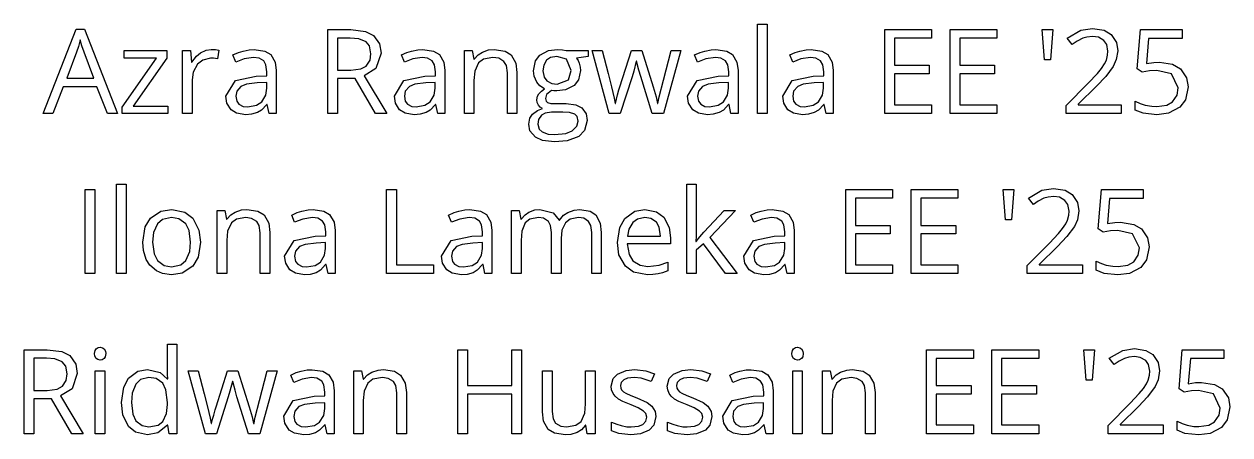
# Model space of a CAD drawing. Extents: x -140 to 140, y -76 to 76.
# Drawn here: x -28.3 to 28, y -22.7 to -3.5 of the extents above; entities that cross this region are included whole.
import ezdxf

# ---------------------------------------------------------------- set-up
doc = ezdxf.new("R2010")
doc.units = 0
doc.layers.add('MODELSKETCH_VISIBLE', color=7, linetype='CONTINUOUS')

msp = doc.modelspace()

# ---------------------------------------------------------------- linework, layer by layer
at = {"layer": 'MODELSKETCH_VISIBLE'}
for p, q in [((-27.437, -7.697), (-25.887, -3.759)), ((-25.887, -3.759), (-25.503, -3.759)), ((-25.503, -3.759), (-23.96, -7.697)), ((-14.125, -3.775), (-13.049, -3.775)), ((-14.125, -7.697), (-14.125, -3.775)), ((5.97, -3.522), (6.415, -3.522)), ((5.97, -7.697), (5.97, -3.522)), ((6.415, -3.522), (6.415, -7.697)), ((11.909, -3.775), (14.096, -3.775)), ((11.909, -7.697), (11.909, -3.775)), ((14.096, -3.775), (14.096, -4.18)), ((14.964, -3.775), (17.151, -3.775)), ((14.964, -7.697), (14.964, -3.775)), ((17.151, -3.775), (17.151, -4.18)), ((19.375, -5.191), (19.265, -3.775)), ((19.265, -3.775), (19.764, -3.775)), ((19.764, -3.775), (19.657, -5.191)), ((23.715, -5.61), (23.863, -3.775)), ((23.863, -3.775), (25.814, -3.775)), ((25.814, -3.775), (25.814, -4.185)), ((-13.669, -4.175), (-13.669, -5.675)), ((-13.076, -4.175), (-13.669, -4.175)), ((12.365, -4.18), (12.365, -5.444)), ((14.096, -4.18), (12.365, -4.18)), ((15.42, -4.18), (15.42, -5.444)), ((17.151, -4.18), (15.42, -4.18)), ((20.679, -4.473), (20.443, -4.17)), ((24.244, -4.185), (24.145, -5.363)), ((25.814, -4.185), (24.244, -4.185)), ((-25.87, -4.824), (-26.331, -6.039)), ((-25.062, -6.039), (-25.519, -4.824)), ((-23.641, -4.757), (-21.648, -4.757)), ((-23.641, -5.103), (-23.641, -4.757)), ((-21.648, -4.757), (-21.648, -5.103)), ((-20.918, -4.757), (-20.55, -4.757)), ((-20.918, -7.697), (-20.918, -4.757)), ((-20.55, -4.757), (-20.499, -5.301)), ((-19.225, -4.735), (-19.287, -5.148)), ((-18.427, -5.301), (-18.565, -4.96)), ((-10.549, -5.301), (-10.686, -4.96)), ((-7.741, -7.697), (-7.741, -4.757)), ((-7.741, -4.757), (-7.378, -4.757)), ((-7.378, -4.757), (-7.306, -5.16)), ((-2.979, -4.757), (-1.962, -4.757)), ((-1.962, -5.038), (-2.507, -5.103)), ((-1.962, -4.757), (-1.962, -5.038)), ((-0.967, -7.697), (-1.769, -4.757)), ((-1.769, -4.757), (-1.302, -4.757)), ((-0.468, -6.445), (0.071, -4.757)), ((0.071, -4.757), (0.554, -4.757)), ((0.554, -4.757), (1.08, -6.445)), ((2.383, -4.757), (1.571, -7.697)), ((1.922, -4.757), (2.383, -4.757)), ((3.162, -5.301), (3.024, -4.96)), ((7.607, -5.301), (7.469, -4.96)), ((-23.74, -7.394), (-22.136, -5.103)), ((-22.136, -5.103), (-23.641, -5.103)), ((-21.648, -5.103), (-23.23, -7.351)), ((-20.499, -5.301), (-20.477, -5.301)), ((-7.306, -5.16), (-7.285, -5.16)), ((0.312, -5.253), (0.291, -5.253)), ((12.365, -5.444), (13.991, -5.444)), ((13.991, -5.444), (13.991, -5.846)), ((15.42, -5.444), (17.046, -5.444)), ((17.046, -5.444), (17.046, -5.846)), ((19.657, -5.191), (19.375, -5.191)), ((23.946, -5.758), (23.715, -5.61)), ((-26.331, -6.039), (-25.062, -6.039)), ((-20.472, -6.119), (-20.472, -7.697)), ((-17.47, -5.951), (-16.972, -5.935)), ((-16.972, -5.935), (-16.972, -5.752)), ((-16.536, -5.69), (-16.536, -7.697)), ((-13.669, -5.675), (-13.043, -5.675)), ((-13.669, -6.066), (-13.669, -7.697)), ((-12.85, -6.066), (-13.669, -6.066)), ((-11.901, -7.697), (-12.85, -6.066)), ((-12.427, -5.935), (-11.362, -7.697)), ((-9.591, -5.951), (-9.093, -5.935)), ((-9.093, -5.935), (-9.093, -5.752)), ((-8.657, -5.69), (-8.657, -7.697)), ((-7.295, -6.154), (-7.295, -7.697)), ((-5.728, -7.697), (-5.728, -5.795)), ((-5.283, -5.779), (-5.283, -7.697)), ((0.103, -5.978), (-0.452, -7.697)), ((1.042, -7.697), (0.503, -5.972)), ((4.119, -5.951), (4.618, -5.935)), ((4.618, -5.935), (4.618, -5.752)), ((5.053, -5.69), (5.053, -7.697)), ((8.564, -5.951), (9.063, -5.935)), ((9.063, -5.935), (9.063, -5.752)), ((9.498, -5.69), (9.498, -7.697)), ((12.365, -5.846), (12.365, -7.289)), ((13.991, -5.846), (12.365, -5.846)), ((17.046, -5.846), (15.42, -5.846)), ((15.42, -5.846), (15.42, -7.289)), ((-26.493, -6.45), (-26.975, -7.697)), ((-24.921, -6.45), (-26.493, -6.45)), ((-24.432, -7.697), (-24.921, -6.45)), ((-16.982, -6.251), (-17.427, -6.269)), ((-16.982, -6.517), (-16.982, -6.251)), ((-9.103, -6.251), (-9.549, -6.269)), ((-9.103, -6.517), (-9.103, -6.251)), ((4.607, -6.251), (4.162, -6.269)), ((4.607, -6.517), (4.607, -6.251)), ((9.052, -6.251), (8.607, -6.269)), ((9.052, -6.517), (9.052, -6.251)), ((20.392, -7.313), (21.425, -6.276)), ((21.811, -6.423), (20.953, -7.263)), ((-16.955, -7.278), (-16.977, -7.278)), ((-16.867, -7.697), (-16.955, -7.278)), ((-9.076, -7.278), (-9.098, -7.278)), ((-8.988, -7.697), (-9.076, -7.278)), ((-3.51, -7.23), (-2.99, -7.23)), ((-0.699, -7.225), (-0.677, -7.225)), ((1.283, -7.22), (1.305, -7.22)), ((4.634, -7.278), (4.612, -7.278)), ((4.722, -7.697), (4.634, -7.278)), ((9.079, -7.278), (9.057, -7.278)), ((9.167, -7.697), (9.079, -7.278)), ((12.365, -7.289), (14.096, -7.289)), ((14.096, -7.289), (14.096, -7.697)), ((15.42, -7.289), (17.151, -7.289)), ((17.151, -7.289), (17.151, -7.697)), ((20.392, -7.697), (20.392, -7.313)), ((20.953, -7.263), (20.953, -7.284)), ((20.953, -7.284), (22.97, -7.284)), ((22.97, -7.284), (22.97, -7.697)), ((23.622, -7.539), (23.622, -7.11)), ((-26.975, -7.697), (-27.437, -7.697)), ((-23.96, -7.697), (-24.432, -7.697)), ((-23.74, -7.697), (-23.74, -7.394)), ((-21.607, -7.697), (-23.74, -7.697)), ((-23.23, -7.351), (-21.607, -7.351)), ((-21.607, -7.351), (-21.607, -7.697)), ((-20.472, -7.697), (-20.918, -7.697)), ((-16.536, -7.697), (-16.867, -7.697)), ((-13.669, -7.697), (-14.125, -7.697)), ((-11.362, -7.697), (-11.901, -7.697)), ((-8.657, -7.697), (-8.988, -7.697)), ((-7.295, -7.697), (-7.741, -7.697)), ((-5.283, -7.697), (-5.728, -7.697)), ((-3.132, -7.63), (-3.666, -7.63)), ((-0.452, -7.697), (-0.967, -7.697)), ((1.571, -7.697), (1.042, -7.697)), ((5.053, -7.697), (4.722, -7.697)), ((6.415, -7.697), (5.97, -7.697)), ((9.498, -7.697), (9.167, -7.697)), ((14.096, -7.697), (11.909, -7.697)), ((17.151, -7.697), (14.964, -7.697)), ((22.97, -7.697), (20.392, -7.697)), ((-25.47, -11.247), (-25.014, -11.247)), ((-25.47, -15.169), (-25.47, -11.247)), ((-25.014, -11.247), (-25.014, -15.169)), ((-24.006, -10.994), (-23.56, -10.994)), ((-24.006, -15.169), (-24.006, -10.994)), ((-23.56, -10.994), (-23.56, -15.169)), ((-11.375, -15.169), (-11.375, -11.247)), ((-11.375, -11.247), (-10.919, -11.247)), ((-10.919, -11.247), (-10.919, -14.756)), ((2.658, -15.169), (2.658, -10.994)), ((2.658, -10.994), (3.098, -10.994)), ((3.098, -10.994), (3.098, -13.208)), ((10.091, -11.247), (12.278, -11.247)), ((10.091, -15.169), (10.091, -11.247)), ((12.278, -11.247), (12.278, -11.652)), ((13.146, -11.247), (15.333, -11.247)), ((13.146, -15.169), (13.146, -11.247)), ((15.333, -11.247), (15.333, -11.652)), ((17.447, -11.247), (17.946, -11.247)), ((17.557, -12.663), (17.447, -11.247)), ((17.946, -11.247), (17.839, -12.663)), ((21.897, -13.082), (22.045, -11.247)), ((22.045, -11.247), (23.995, -11.247)), ((23.995, -11.247), (23.995, -11.657)), ((10.547, -11.652), (10.547, -12.916)), ((12.278, -11.652), (10.547, -11.652)), ((13.602, -11.652), (13.602, -12.916)), ((15.333, -11.652), (13.602, -11.652)), ((18.861, -11.945), (18.625, -11.642)), ((22.426, -11.657), (22.327, -12.835)), ((23.995, -11.657), (22.426, -11.657)), ((-19.297, -15.169), (-19.297, -12.229)), ((-19.297, -12.229), (-18.935, -12.229)), ((-18.935, -12.229), (-18.863, -12.631)), ((-5.535, -15.169), (-5.535, -12.229)), ((-5.535, -12.229), (-5.173, -12.229)), ((-5.173, -12.229), (-5.101, -12.631)), ((3.449, -13.235), (4.399, -12.229)), ((4.927, -12.229), (3.736, -13.481)), ((4.399, -12.229), (4.927, -12.229)), ((-18.863, -12.631), (-18.841, -12.631)), ((-15.678, -12.773), (-15.815, -12.432)), ((-8.343, -12.773), (-8.481, -12.432)), ((-5.101, -12.631), (-5.079, -12.631)), ((-3.308, -12.674), (-3.287, -12.674)), ((5.789, -12.773), (5.651, -12.432)), ((10.547, -12.916), (12.173, -12.916)), ((12.173, -12.916), (12.173, -13.318)), ((13.602, -12.916), (15.228, -12.916)), ((15.228, -12.916), (15.228, -13.318)), ((17.839, -12.663), (17.557, -12.663)), ((-17.285, -15.169), (-17.285, -13.267)), ((-16.839, -13.251), (-16.839, -15.169)), ((-14.721, -13.423), (-14.222, -13.407)), ((-14.222, -13.407), (-14.222, -13.224)), ((-13.787, -13.162), (-13.787, -15.169)), ((-7.386, -13.423), (-6.887, -13.407)), ((-6.887, -13.407), (-6.887, -13.224)), ((-6.452, -13.162), (-6.452, -15.169)), ((-3.663, -15.169), (-3.663, -13.256)), ((-3.217, -13.527), (-3.217, -15.169)), ((-1.787, -15.169), (-1.787, -13.256)), ((-1.343, -13.251), (-1.343, -15.169)), ((-0.117, -13.417), (1.421, -13.417)), ((1.898, -13.498), (1.898, -13.779)), ((3.736, -13.481), (5.011, -15.169)), ((6.746, -13.423), (7.244, -13.407)), ((7.244, -13.407), (7.244, -13.224)), ((7.68, -13.162), (7.68, -15.169)), ((10.547, -13.318), (10.547, -14.761)), ((12.173, -13.318), (10.547, -13.318)), ((13.602, -13.318), (13.602, -14.761)), ((15.228, -13.318), (13.602, -13.318)), ((22.128, -13.23), (21.897, -13.082)), ((-18.852, -13.626), (-18.852, -15.169)), ((-14.232, -13.723), (-14.678, -13.741)), ((-14.232, -13.989), (-14.232, -13.723)), ((-6.898, -13.723), (-7.343, -13.741)), ((-6.898, -13.989), (-6.898, -13.723)), ((-5.09, -13.626), (-5.09, -15.169)), ((1.898, -13.779), (-0.127, -13.779)), ((3.077, -13.664), (3.098, -13.664)), ((3.433, -13.779), (3.098, -14.069)), ((3.098, -14.069), (3.098, -15.169)), ((4.472, -15.169), (3.433, -13.779)), ((7.234, -13.723), (6.789, -13.741)), ((7.234, -13.989), (7.234, -13.723)), ((18.574, -14.785), (19.607, -13.747)), ((19.993, -13.895), (19.135, -14.735)), ((1.772, -14.635), (1.772, -15.033)), ((21.804, -15.011), (21.804, -14.582)), ((-25.014, -15.169), (-25.47, -15.169)), ((-23.56, -15.169), (-24.006, -15.169)), ((-18.852, -15.169), (-19.297, -15.169)), ((-16.839, -15.169), (-17.285, -15.169)), ((-14.206, -14.75), (-14.227, -14.75)), ((-14.117, -15.169), (-14.206, -14.75)), ((-13.787, -15.169), (-14.117, -15.169)), ((-9.189, -15.169), (-11.375, -15.169)), ((-10.919, -14.756), (-9.189, -14.756)), ((-9.189, -14.756), (-9.189, -15.169)), ((-6.871, -14.75), (-6.892, -14.75)), ((-6.783, -15.169), (-6.871, -14.75)), ((-6.452, -15.169), (-6.783, -15.169)), ((-5.09, -15.169), (-5.535, -15.169)), ((-3.217, -15.169), (-3.663, -15.169)), ((-1.343, -15.169), (-1.787, -15.169)), ((3.098, -15.169), (2.658, -15.169)), ((5.011, -15.169), (4.472, -15.169)), ((7.261, -14.75), (7.239, -14.75)), ((7.349, -15.169), (7.261, -14.75)), ((7.68, -15.169), (7.349, -15.169)), ((12.278, -15.169), (10.091, -15.169)), ((10.547, -14.761), (12.278, -14.761)), ((12.278, -14.761), (12.278, -15.169)), ((15.333, -15.169), (13.146, -15.169)), ((13.602, -14.761), (15.333, -14.761)), ((15.333, -14.761), (15.333, -15.169)), ((18.574, -15.169), (18.574, -14.785)), ((21.152, -15.169), (18.574, -15.169)), ((19.135, -14.735), (19.135, -14.756)), ((19.135, -14.756), (21.152, -14.756)), ((21.152, -14.756), (21.152, -15.169)), ((-21.629, -18.466), (-21.184, -18.466)), ((-21.629, -19.663), (-21.629, -18.466)), ((-21.184, -18.466), (-21.184, -22.641)), ((-28.325, -22.641), (-28.325, -18.719)), ((-28.325, -18.719), (-27.25, -18.719)), ((-27.276, -19.119), (-27.87, -19.119)), ((-27.87, -19.119), (-27.87, -20.618)), ((-8.045, -18.719), (-7.589, -18.719)), ((-8.045, -22.641), (-8.045, -18.719)), ((-7.589, -18.719), (-7.589, -20.388)), ((-5.522, -18.719), (-5.067, -18.719)), ((-5.522, -20.388), (-5.522, -18.719)), ((-5.067, -18.719), (-5.067, -22.641)), ((13.867, -18.719), (16.054, -18.719)), ((13.867, -22.641), (13.867, -18.719)), ((14.323, -19.124), (14.323, -20.388)), ((16.054, -19.124), (14.323, -19.124)), ((16.054, -18.719), (16.054, -19.124)), ((16.923, -18.719), (19.109, -18.719)), ((16.923, -22.641), (16.923, -18.719)), ((17.378, -19.124), (17.378, -20.388)), ((19.109, -19.124), (17.378, -19.124)), ((19.109, -18.719), (19.109, -19.124)), ((21.333, -20.135), (21.223, -18.719)), ((21.223, -18.719), (21.722, -18.719)), ((21.722, -18.719), (21.615, -20.135)), ((22.637, -19.417), (22.401, -19.114)), ((25.674, -20.554), (25.821, -18.719)), ((25.821, -18.719), (27.772, -18.719)), ((26.202, -19.129), (26.103, -20.307)), ((27.772, -19.129), (26.202, -19.129)), ((27.772, -18.719), (27.772, -19.129)), ((-24.996, -22.641), (-24.996, -19.701)), ((-24.996, -19.701), (-24.551, -19.701)), ((-24.551, -19.701), (-24.551, -22.641)), ((-21.618, -19.87), (-21.629, -19.663)), ((-19.848, -22.641), (-20.65, -19.701)), ((-20.65, -19.701), (-20.183, -19.701)), ((-19.349, -21.388), (-18.809, -19.701)), ((-18.809, -19.701), (-18.327, -19.701)), ((-18.327, -19.701), (-17.801, -21.388)), ((-16.498, -19.701), (-17.31, -22.641)), ((-16.959, -19.701), (-16.498, -19.701)), ((-12.911, -22.641), (-12.911, -19.701)), ((-12.911, -19.701), (-12.549, -19.701)), ((-12.549, -19.701), (-12.477, -20.103)), ((-4.09, -19.701), (-3.639, -19.701)), ((-4.09, -21.625), (-4.09, -19.701)), ((-3.639, -19.701), (-3.639, -21.608)), ((-2.076, -19.701), (-1.63, -19.701)), ((-2.076, -21.246), (-2.076, -19.701)), ((-1.63, -19.701), (-1.63, -22.641)), ((7.611, -22.641), (7.611, -19.701)), ((7.611, -19.701), (8.057, -19.701)), ((8.057, -19.701), (8.057, -22.641)), ((9.001, -22.641), (9.001, -19.701)), ((9.001, -19.701), (9.363, -19.701)), ((9.363, -19.701), (9.435, -20.103)), ((-21.635, -20.082), (-21.599, -20.082)), ((-21.599, -20.082), (-21.618, -19.87)), ((-18.568, -20.197), (-18.59, -20.197)), ((-15.719, -20.245), (-15.856, -19.904)), ((-12.477, -20.103), (-12.455, -20.103)), ((1.149, -19.84), (0.991, -20.202)), ((3.77, -19.84), (3.611, -20.202)), ((4.803, -20.245), (4.666, -19.904)), ((9.435, -20.103), (9.457, -20.103)), ((21.615, -20.135), (21.333, -20.135)), ((-27.87, -20.618), (-27.244, -20.618)), ((-14.263, -20.879), (-14.263, -20.696)), ((-13.828, -20.634), (-13.828, -22.641)), ((-10.899, -22.641), (-10.899, -20.739)), ((-10.453, -20.723), (-10.453, -22.641)), ((-7.589, -20.388), (-5.522, -20.388)), ((-5.522, -20.795), (-7.589, -20.795)), ((-7.589, -20.795), (-7.589, -22.641)), ((-5.522, -22.641), (-5.522, -20.795)), ((6.259, -20.879), (6.259, -20.696)), ((6.694, -20.634), (6.694, -22.641)), ((11.013, -22.641), (11.013, -20.739)), ((11.459, -20.723), (11.459, -22.641)), ((14.323, -20.388), (15.949, -20.388)), ((14.323, -20.79), (14.323, -22.233)), ((15.949, -20.79), (14.323, -20.79)), ((15.949, -20.388), (15.949, -20.79)), ((17.378, -20.388), (19.004, -20.388)), ((19.004, -20.79), (17.378, -20.79)), ((17.378, -20.79), (17.378, -22.233)), ((19.004, -20.388), (19.004, -20.79)), ((25.905, -20.702), (25.674, -20.554)), ((-27.87, -21.01), (-27.87, -22.641)), ((-27.051, -21.01), (-27.87, -21.01)), ((-26.101, -22.641), (-27.051, -21.01)), ((-26.627, -20.879), (-25.562, -22.641)), ((-21.629, -21.273), (-21.629, -21.179)), ((-18.778, -20.921), (-19.333, -22.641)), ((-17.839, -22.641), (-18.378, -20.916)), ((-14.762, -20.895), (-14.263, -20.879)), ((-14.273, -21.195), (-14.719, -21.213)), ((-14.273, -21.461), (-14.273, -21.195)), ((-12.466, -21.098), (-12.466, -22.641)), ((5.76, -20.895), (6.259, -20.879)), ((6.249, -21.195), (5.803, -21.213)), ((6.249, -21.461), (6.249, -21.195)), ((9.446, -21.098), (9.446, -22.641)), ((22.351, -22.257), (23.383, -21.219)), ((23.77, -21.367), (22.911, -22.207)), ((-21.605, -22.247), (-21.629, -22.247)), ((-21.546, -22.641), (-21.605, -22.247)), ((-19.58, -22.169), (-19.558, -22.169)), ((-17.597, -22.164), (-17.576, -22.164)), ((-14.247, -22.222), (-14.268, -22.222)), ((-14.158, -22.641), (-14.247, -22.222)), ((-2.062, -22.247), (-2.086, -22.247)), ((-1.998, -22.641), (-2.062, -22.247)), ((-0.865, -22.51), (-0.865, -22.097)), ((1.756, -22.51), (1.756, -22.097)), ((6.275, -22.222), (6.254, -22.222)), ((6.364, -22.641), (6.275, -22.222)), ((14.323, -22.233), (16.054, -22.233)), ((16.054, -22.233), (16.054, -22.641)), ((17.378, -22.233), (19.109, -22.233)), ((19.109, -22.233), (19.109, -22.641)), ((22.351, -22.641), (22.351, -22.257)), ((22.911, -22.207), (22.911, -22.228)), ((22.911, -22.228), (24.928, -22.228)), ((24.928, -22.228), (24.928, -22.641)), ((25.58, -22.483), (25.58, -22.054)), ((-27.87, -22.641), (-28.325, -22.641)), ((-25.562, -22.641), (-26.101, -22.641)), ((-24.551, -22.641), (-24.996, -22.641)), ((-21.184, -22.641), (-21.546, -22.641)), ((-19.333, -22.641), (-19.848, -22.641)), ((-17.31, -22.641), (-17.839, -22.641)), ((-13.828, -22.641), (-14.158, -22.641)), ((-12.466, -22.641), (-12.911, -22.641)), ((-10.453, -22.641), (-10.899, -22.641)), ((-7.589, -22.641), (-8.045, -22.641)), ((-5.067, -22.641), (-5.522, -22.641)), ((-1.63, -22.641), (-1.998, -22.641)), ((6.694, -22.641), (6.364, -22.641)), ((8.057, -22.641), (7.611, -22.641)), ((9.446, -22.641), (9.001, -22.641)), ((11.459, -22.641), (11.013, -22.641)), ((16.054, -22.641), (13.867, -22.641)), ((19.109, -22.641), (16.923, -22.641)), ((24.928, -22.641), (22.351, -22.641))]:
    msp.add_line(p, q, dxfattribs=at)
at = {"layer": 'MODELSKETCH_VISIBLE', "flags": 128}
for points in [[(-13.049, -3.775), (-12.359, -3.862), (-11.983, -4.051)], [(20.443, -4.17), (21.08, -3.806), (21.623, -3.719)], [(21.623, -3.719), (22.168, -3.808), (22.49, -4.002)], [(-25.701, -4.258), (-25.783, -4.562), (-25.87, -4.824)], [(-25.519, -4.824), (-25.62, -4.533), (-25.701, -4.258)], [(-12.339, -4.347), (-12.683, -4.208), (-13.076, -4.175)], [(-12.11, -4.907), (-12.182, -4.54), (-12.339, -4.347)], [(-11.983, -4.051), (-11.705, -4.448), (-11.638, -4.883)], [(21.166, -4.18), (20.905, -4.312), (20.679, -4.473)], [(21.629, -4.099), (21.363, -4.125), (21.166, -4.18)], [(22.157, -4.283), (21.898, -4.135), (21.629, -4.099)], [(22.348, -4.781), (22.288, -4.47), (22.157, -4.283)], [(22.49, -4.002), (22.743, -4.38), (22.804, -4.762)], [(-20.477, -5.301), (-20.273, -5.021), (-20.083, -4.859)], [(-20.083, -4.859), (-19.811, -4.733), (-19.576, -4.703)], [(-19.576, -4.703), (-19.37, -4.713), (-19.225, -4.735)], [(-18.565, -4.96), (-18.309, -4.845), (-18.089, -4.776)], [(-18.089, -4.776), (-17.798, -4.722), (-17.569, -4.709)], [(-17.569, -4.709), (-17.066, -4.782), (-16.79, -4.942)], [(-16.79, -4.942), (-16.585, -5.291), (-16.536, -5.69)], [(-11.638, -4.883), (-11.885, -5.596), (-12.427, -5.935)], [(-12.335, -5.483), (-12.154, -5.208), (-12.11, -4.907)], [(-10.686, -4.96), (-10.43, -4.845), (-10.21, -4.776)], [(-10.21, -4.776), (-9.919, -4.722), (-9.69, -4.709)], [(-9.69, -4.709), (-9.187, -4.782), (-8.911, -4.942)], [(-8.911, -4.942), (-8.707, -5.291), (-8.657, -5.69)], [(-7.285, -5.16), (-7.097, -4.947), (-6.901, -4.823)], [(-6.901, -4.823), (-6.607, -4.726), (-6.351, -4.703)], [(-6.351, -4.703), (-5.838, -4.783), (-5.551, -4.959)], [(-5.551, -4.959), (-5.335, -5.343), (-5.283, -5.779)], [(-4.505, -5.709), (-4.414, -5.238), (-4.215, -4.965)], [(-4.215, -4.965), (-3.815, -4.754), (-3.395, -4.703)], [(-3.413, -5.028), (-3.72, -5.081), (-3.897, -5.197)], [(-2.754, -5.69), (-2.961, -5.156), (-3.413, -5.028)], [(-3.395, -4.703), (-3.151, -4.72), (-2.979, -4.757)], [(-1.302, -4.757), (-1.026, -5.832), (-0.869, -6.445)], [(1.363, -6.921), (1.561, -6.143), (1.922, -4.757)], [(3.024, -4.96), (3.281, -4.845), (3.5, -4.776)], [(3.5, -4.776), (3.791, -4.722), (4.02, -4.709)], [(4.02, -4.709), (4.523, -4.782), (4.799, -4.942)], [(4.799, -4.942), (5.004, -5.291), (5.053, -5.69)], [(7.469, -4.96), (7.726, -4.845), (7.945, -4.776)], [(7.945, -4.776), (8.236, -4.722), (8.465, -4.709)], [(8.465, -4.709), (8.968, -4.782), (9.244, -4.942)], [(9.244, -4.942), (9.449, -5.291), (9.498, -5.69)], [(22.273, -5.196), (22.333, -4.971), (22.348, -4.781)], [(22.804, -4.762), (22.738, -5.178), (22.594, -5.5)], [(-20.219, -5.398), (-20.423, -5.767), (-20.472, -6.119)], [(-19.609, -5.108), (-19.976, -5.199), (-20.219, -5.398)], [(-19.287, -5.148), (-19.477, -5.116), (-19.609, -5.108)], [(-17.596, -5.076), (-18.038, -5.147), (-18.427, -5.301)], [(-17.12, -5.241), (-17.343, -5.108), (-17.596, -5.076)], [(-16.972, -5.752), (-17.018, -5.421), (-17.12, -5.241)], [(-13.043, -5.675), (-12.584, -5.614), (-12.335, -5.483)], [(-9.718, -5.076), (-10.159, -5.147), (-10.549, -5.301)], [(-9.241, -5.241), (-9.464, -5.108), (-9.718, -5.076)], [(-9.093, -5.752), (-9.139, -5.421), (-9.241, -5.241)], [(-7.08, -5.331), (-7.254, -5.712), (-7.295, -6.154)], [(-6.405, -5.081), (-6.844, -5.16), (-7.08, -5.331)], [(-5.892, -5.259), (-6.133, -5.116), (-6.405, -5.081)], [(-5.728, -5.795), (-5.78, -5.45), (-5.892, -5.259)], [(-3.897, -5.197), (-4.033, -5.437), (-4.066, -5.699)], [(-2.507, -5.103), (-2.428, -5.226), (-2.373, -5.348)], [(-2.373, -5.348), (-2.325, -5.53), (-2.314, -5.69)], [(0.291, -5.253), (0.179, -5.712), (0.103, -5.978)], [(0.503, -5.972), (0.418, -5.669), (0.312, -5.253)], [(3.993, -5.076), (3.551, -5.147), (3.162, -5.301)], [(4.469, -5.241), (4.246, -5.108), (3.993, -5.076)], [(4.618, -5.752), (4.571, -5.421), (4.469, -5.241)], [(8.438, -5.076), (7.996, -5.147), (7.607, -5.301)], [(8.914, -5.241), (8.692, -5.108), (8.438, -5.076)], [(9.063, -5.752), (9.016, -5.421), (8.914, -5.241)], [(21.425, -6.276), (21.853, -5.826), (22.048, -5.593)], [(22.594, -5.5), (22.246, -5.97), (21.811, -6.423)], [(22.048, -5.593), (22.192, -5.368), (22.273, -5.196)], [(24.145, -5.363), (24.489, -5.313), (24.759, -5.301)], [(24.759, -5.301), (25.371, -5.398), (25.735, -5.608)], [(25.735, -5.608), (26.021, -6.024), (26.09, -6.45)], [(-18.894, -6.884), (-18.448, -6.153), (-17.47, -5.951)], [(-11.016, -6.884), (-10.569, -6.153), (-9.591, -5.951)], [(-4.362, -6.224), (-4.477, -5.952), (-4.505, -5.709)], [(-4.066, -5.699), (-4.011, -5.997), (-3.891, -6.165)], [(-3.891, -6.165), (-3.653, -6.293), (-3.405, -6.324)], [(-3.405, -6.324), (-2.88, -6.125), (-2.754, -5.69)], [(-2.314, -5.69), (-2.406, -6.12), (-2.609, -6.38)], [(2.695, -6.884), (3.141, -6.153), (4.119, -5.951)], [(7.14, -6.884), (7.586, -6.153), (8.564, -5.951)], [(24.628, -5.68), (24.289, -5.704), (23.946, -5.758)], [(25.633, -6.5), (25.318, -5.839), (24.628, -5.68)], [(-18.193, -6.435), (-18.382, -6.649), (-18.427, -6.889)], [(-17.427, -6.269), (-17.929, -6.331), (-18.193, -6.435)], [(-17.219, -7.155), (-17.028, -6.843), (-16.982, -6.517)], [(-10.314, -6.435), (-10.503, -6.649), (-10.549, -6.889)], [(-9.549, -6.269), (-10.051, -6.331), (-10.314, -6.435)], [(-9.34, -7.155), (-9.149, -6.843), (-9.103, -6.517)], [(-3.99, -6.543), (-4.219, -6.397), (-4.362, -6.224)], [(-4.261, -6.777), (-4.134, -6.644), (-3.99, -6.543)], [(-3.666, -6.616), (-3.895, -6.809), (-3.95, -6.994)], [(-3.419, -6.638), (-3.561, -6.631), (-3.666, -6.616)], [(-2.609, -6.38), (-3.008, -6.588), (-3.419, -6.638)], [(-0.869, -6.445), (-0.742, -6.975), (-0.699, -7.225)], [(-0.582, -6.829), (-0.514, -6.589), (-0.468, -6.445)], [(1.08, -6.445), (1.218, -6.915), (1.283, -7.22)], [(3.396, -6.435), (3.207, -6.649), (3.162, -6.889)], [(4.162, -6.269), (3.66, -6.331), (3.396, -6.435)], [(4.37, -7.155), (4.561, -6.843), (4.607, -6.517)], [(7.841, -6.435), (7.652, -6.649), (7.607, -6.889)], [(8.607, -6.269), (8.105, -6.331), (7.841, -6.435)], [(8.815, -7.155), (9.006, -6.843), (9.052, -6.517)], [(25.372, -7.145), (25.583, -6.833), (25.633, -6.5)], [(26.09, -6.45), (25.968, -7.049), (25.702, -7.405)], [(-18.646, -7.525), (-18.846, -7.213), (-18.894, -6.884)], [(-18.427, -6.889), (-18.382, -7.124), (-18.282, -7.257)], [(-18.282, -7.257), (-18.081, -7.359), (-17.873, -7.383)], [(-17.873, -7.383), (-17.463, -7.311), (-17.219, -7.155)], [(-16.977, -7.278), (-17.222, -7.532), (-17.415, -7.653)], [(-10.768, -7.525), (-10.968, -7.213), (-11.016, -6.884)], [(-10.549, -6.889), (-10.503, -7.124), (-10.403, -7.257)], [(-10.403, -7.257), (-10.203, -7.359), (-9.994, -7.383)], [(-9.994, -7.383), (-9.584, -7.311), (-9.34, -7.155)], [(-9.098, -7.278), (-9.344, -7.532), (-9.536, -7.653)], [(-4.347, -7.058), (-4.32, -6.891), (-4.261, -6.777)], [(-4.271, -7.308), (-4.332, -7.177), (-4.347, -7.058)], [(-4.082, -7.466), (-4.197, -7.392), (-4.271, -7.308)], [(-3.95, -6.994), (-3.919, -7.11), (-3.851, -7.173)], [(-3.851, -7.173), (-3.695, -7.219), (-3.51, -7.23)], [(-2.99, -7.23), (-2.524, -7.293), (-2.256, -7.431)], [(-0.677, -7.225), (-0.633, -7.026), (-0.582, -6.829)], [(1.305, -7.22), (1.329, -7.078), (1.363, -6.921)], [(2.943, -7.525), (2.743, -7.213), (2.695, -6.884)], [(3.162, -6.889), (3.207, -7.124), (3.308, -7.257)], [(3.308, -7.257), (3.508, -7.359), (3.716, -7.383)], [(3.716, -7.383), (4.126, -7.311), (4.37, -7.155)], [(4.612, -7.278), (4.367, -7.532), (4.174, -7.653)], [(7.388, -7.525), (7.188, -7.213), (7.14, -6.884)], [(7.607, -6.889), (7.652, -7.124), (7.753, -7.257)], [(7.753, -7.257), (7.953, -7.359), (8.161, -7.383)], [(8.161, -7.383), (8.571, -7.311), (8.815, -7.155)], [(9.057, -7.278), (8.812, -7.532), (8.619, -7.653)], [(23.622, -7.11), (23.86, -7.228), (24.088, -7.299)], [(24.088, -7.299), (24.398, -7.354), (24.638, -7.367)], [(24.638, -7.367), (25.101, -7.298), (25.372, -7.145)], [(-17.961, -7.751), (-18.391, -7.68), (-18.646, -7.525)], [(-17.415, -7.653), (-17.694, -7.732), (-17.961, -7.751)], [(-10.082, -7.751), (-10.513, -7.68), (-10.768, -7.525)], [(-9.536, -7.653), (-9.815, -7.732), (-10.082, -7.751)], [(-4.736, -8.196), (-4.682, -7.918), (-4.564, -7.732)], [(-4.564, -7.732), (-4.328, -7.552), (-4.082, -7.466)], [(-4.138, -7.775), (-4.274, -7.976), (-4.307, -8.191)], [(-3.666, -7.63), (-3.963, -7.675), (-4.138, -7.775)], [(-2.577, -7.723), (-2.823, -7.648), (-3.132, -7.63)], [(-2.429, -8.054), (-2.476, -7.833), (-2.577, -7.723)], [(-2.256, -7.431), (-2.05, -7.714), (-2, -8.016)], [(3.628, -7.751), (3.198, -7.68), (2.943, -7.525)], [(4.174, -7.653), (3.895, -7.732), (3.628, -7.751)], [(8.073, -7.751), (7.643, -7.68), (7.388, -7.525)], [(8.619, -7.653), (8.34, -7.732), (8.073, -7.751)], [(24.633, -7.751), (23.989, -7.685), (23.622, -7.539)], [(25.702, -7.405), (25.176, -7.684), (24.633, -7.751)], [(-4.424, -8.803), (-4.676, -8.507), (-4.736, -8.196)], [(-4.307, -8.191), (-4.244, -8.422), (-4.106, -8.553)], [(-2.699, -8.509), (-2.482, -8.284), (-2.429, -8.054)], [(-2, -8.016), (-2.123, -8.491), (-2.392, -8.761)], [(-3.534, -9.017), (-4.097, -8.95), (-4.424, -8.803)], [(-4.106, -8.553), (-3.826, -8.653), (-3.529, -8.677)], [(-2.392, -8.761), (-2.943, -8.968), (-3.534, -9.017)], [(-3.529, -8.677), (-2.993, -8.624), (-2.699, -8.509)], [(18.625, -11.642), (19.262, -11.278), (19.805, -11.191)], [(19.805, -11.191), (20.349, -11.28), (20.672, -11.474)], [(19.348, -11.652), (19.087, -11.784), (18.861, -11.945)], [(19.81, -11.571), (19.545, -11.597), (19.348, -11.652)], [(20.339, -11.755), (20.079, -11.607), (19.81, -11.571)], [(20.53, -12.253), (20.47, -11.942), (20.339, -11.755)], [(20.672, -11.474), (20.925, -11.852), (20.986, -12.234)], [(-22.42, -12.576), (-21.93, -12.252), (-21.422, -12.175)], [(-21.422, -12.175), (-20.811, -12.304), (-20.442, -12.586)], [(-18.841, -12.631), (-18.653, -12.419), (-18.457, -12.295)], [(-18.457, -12.295), (-18.163, -12.198), (-17.907, -12.175)], [(-17.907, -12.175), (-17.395, -12.255), (-17.108, -12.431)], [(-15.815, -12.432), (-15.559, -12.316), (-15.339, -12.248)], [(-15.339, -12.248), (-15.049, -12.194), (-14.819, -12.181)], [(-14.819, -12.181), (-14.316, -12.254), (-14.04, -12.414)], [(-8.481, -12.432), (-8.224, -12.316), (-8.005, -12.248)], [(-8.005, -12.248), (-7.714, -12.194), (-7.485, -12.181)], [(-7.485, -12.181), (-6.982, -12.254), (-6.706, -12.414)], [(-5.079, -12.631), (-4.906, -12.42), (-4.724, -12.296)], [(-4.724, -12.296), (-4.449, -12.198), (-4.21, -12.175)], [(-4.21, -12.175), (-3.587, -12.331), (-3.308, -12.674)], [(-3.287, -12.674), (-3.103, -12.446), (-2.906, -12.309)], [(-2.906, -12.309), (-2.605, -12.201), (-2.338, -12.175)], [(-2.338, -12.175), (-1.858, -12.255), (-1.591, -12.431)], [(-0.239, -12.593), (0.229, -12.256), (0.702, -12.175)], [(0.702, -12.175), (1.248, -12.289), (1.576, -12.538)], [(5.651, -12.432), (5.907, -12.316), (6.127, -12.248)], [(6.127, -12.248), (6.418, -12.194), (6.647, -12.181)], [(6.647, -12.181), (7.15, -12.254), (7.426, -12.414)], [(20.455, -12.668), (20.515, -12.443), (20.53, -12.253)], [(20.986, -12.234), (20.92, -12.65), (20.776, -12.972)], [(-22.78, -13.696), (-22.667, -12.991), (-22.42, -12.576)], [(-22.095, -12.84), (-22.275, -13.25), (-22.318, -13.696)], [(-21.435, -12.553), (-21.858, -12.643), (-22.095, -12.84)], [(-20.766, -12.844), (-21.088, -12.61), (-21.435, -12.553)], [(-20.539, -13.696), (-20.61, -13.153), (-20.766, -12.844)], [(-20.442, -12.586), (-20.149, -13.136), (-20.078, -13.696)], [(-18.637, -12.803), (-18.81, -13.184), (-18.852, -13.626)], [(-17.961, -12.553), (-18.4, -12.632), (-18.637, -12.803)], [(-17.448, -12.731), (-17.69, -12.588), (-17.961, -12.553)], [(-17.285, -13.267), (-17.336, -12.922), (-17.448, -12.731)], [(-17.108, -12.431), (-16.891, -12.815), (-16.839, -13.251)], [(-14.847, -12.548), (-15.289, -12.619), (-15.678, -12.773)], [(-14.37, -12.713), (-14.593, -12.58), (-14.847, -12.548)], [(-14.222, -13.224), (-14.268, -12.893), (-14.37, -12.713)], [(-14.04, -12.414), (-13.836, -12.763), (-13.787, -13.162)], [(-7.512, -12.548), (-7.954, -12.619), (-8.343, -12.773)], [(-7.036, -12.713), (-7.258, -12.58), (-7.512, -12.548)], [(-6.887, -13.224), (-6.934, -12.893), (-7.036, -12.713)], [(-6.706, -12.414), (-6.501, -12.763), (-6.452, -13.162)], [(-4.895, -12.804), (-5.052, -13.185), (-5.09, -13.626)], [(-4.283, -12.553), (-4.681, -12.632), (-4.895, -12.804)], [(-3.813, -12.729), (-4.035, -12.587), (-4.283, -12.553)], [(-3.663, -13.256), (-3.71, -12.918), (-3.813, -12.729)], [(-3.019, -12.792), (-3.179, -13.14), (-3.217, -13.527)], [(-2.405, -12.553), (-2.802, -12.628), (-3.019, -12.792)], [(-1.938, -12.729), (-2.158, -12.587), (-2.405, -12.553)], [(-1.787, -13.256), (-1.834, -12.918), (-1.938, -12.729)], [(-1.591, -12.431), (-1.391, -12.815), (-1.343, -13.251)], [(-0.589, -13.723), (-0.479, -13.018), (-0.239, -12.593)], [(0.132, -12.779), (-0.05, -13.092), (-0.117, -13.417)], [(0.696, -12.548), (0.345, -12.62), (0.132, -12.779)], [(1.233, -12.772), (0.972, -12.592), (0.696, -12.548)], [(1.421, -13.417), (1.362, -13.007), (1.233, -12.772)], [(1.576, -12.538), (1.836, -13.018), (1.898, -13.498)], [(6.619, -12.548), (6.178, -12.619), (5.789, -12.773)], [(7.096, -12.713), (6.873, -12.58), (6.619, -12.548)], [(7.244, -13.224), (7.198, -12.893), (7.096, -12.713)], [(7.426, -12.414), (7.631, -12.763), (7.68, -13.162)], [(20.229, -13.065), (20.374, -12.84), (20.455, -12.668)], [(22.327, -12.835), (22.671, -12.785), (22.941, -12.773)], [(22.941, -12.773), (23.552, -12.869), (23.916, -13.08)], [(-16.145, -14.356), (-15.698, -13.625), (-14.721, -13.423)], [(-8.81, -14.356), (-8.364, -13.625), (-7.386, -13.423)], [(3.098, -13.208), (3.091, -13.424), (3.077, -13.664)], [(3.098, -13.664), (3.265, -13.449), (3.449, -13.235)], [(5.322, -14.356), (5.768, -13.625), (6.746, -13.423)], [(19.607, -13.747), (20.035, -13.298), (20.229, -13.065)], [(20.776, -12.972), (20.427, -13.441), (19.993, -13.895)], [(22.81, -13.152), (22.47, -13.176), (22.128, -13.23)], [(23.815, -13.972), (23.5, -13.311), (22.81, -13.152)], [(23.916, -13.08), (24.203, -13.496), (24.272, -13.922)], [(-22.613, -14.506), (-22.748, -14.082), (-22.78, -13.696)], [(-22.318, -13.696), (-22.247, -14.243), (-22.093, -14.555)], [(-20.766, -14.556), (-20.583, -14.142), (-20.539, -13.696)], [(-20.078, -13.696), (-20.192, -14.403), (-20.44, -14.819)], [(-15.443, -13.907), (-15.632, -14.121), (-15.678, -14.361)], [(-14.678, -13.741), (-15.18, -13.803), (-15.443, -13.907)], [(-14.47, -14.627), (-14.278, -14.314), (-14.232, -13.989)], [(-8.109, -13.907), (-8.298, -14.121), (-8.343, -14.361)], [(-7.343, -13.741), (-7.845, -13.803), (-8.109, -13.907)], [(-7.135, -14.627), (-6.944, -14.314), (-6.898, -13.989)], [(-0.212, -14.826), (-0.516, -14.284), (-0.589, -13.723)], [(-0.127, -13.779), (-0.038, -14.281), (0.135, -14.565)], [(6.023, -13.907), (5.834, -14.121), (5.789, -14.361)], [(6.789, -13.741), (6.287, -13.803), (6.023, -13.907)], [(6.997, -14.627), (7.188, -14.314), (7.234, -13.989)], [(23.554, -14.617), (23.764, -14.305), (23.815, -13.972)], [(24.272, -13.922), (24.15, -14.521), (23.884, -14.877)], [(-22.141, -15.038), (-22.44, -14.78), (-22.613, -14.506)], [(-22.093, -14.555), (-21.774, -14.793), (-21.43, -14.85)], [(-21.43, -14.85), (-21.006, -14.758), (-20.766, -14.556)], [(-15.897, -14.997), (-16.097, -14.685), (-16.145, -14.356)], [(-15.678, -14.361), (-15.632, -14.596), (-15.532, -14.729)], [(-15.123, -14.855), (-14.713, -14.783), (-14.47, -14.627)], [(-8.562, -14.997), (-8.762, -14.685), (-8.81, -14.356)], [(-8.343, -14.361), (-8.298, -14.596), (-8.197, -14.729)], [(-7.789, -14.855), (-7.379, -14.783), (-7.135, -14.627)], [(0.135, -14.565), (0.476, -14.781), (0.834, -14.833)], [(0.834, -14.833), (1.362, -14.771), (1.772, -14.635)], [(5.57, -14.997), (5.37, -14.685), (5.322, -14.356)], [(5.789, -14.361), (5.834, -14.596), (5.934, -14.729)], [(6.343, -14.855), (6.753, -14.783), (6.997, -14.627)], [(21.804, -14.582), (22.042, -14.7), (22.27, -14.771)], [(22.82, -14.839), (23.283, -14.77), (23.554, -14.617)], [(-21.441, -15.223), (-21.855, -15.165), (-22.141, -15.038)], [(-20.44, -14.819), (-20.932, -15.145), (-21.441, -15.223)], [(-15.212, -15.223), (-15.642, -15.152), (-15.897, -14.997)], [(-15.532, -14.729), (-15.332, -14.83), (-15.123, -14.855)], [(-14.665, -15.125), (-14.944, -15.204), (-15.212, -15.223)], [(-14.227, -14.75), (-14.473, -15.004), (-14.665, -15.125)], [(-7.877, -15.223), (-8.307, -15.152), (-8.562, -14.997)], [(-8.197, -14.729), (-7.997, -14.83), (-7.789, -14.855)], [(-7.331, -15.125), (-7.61, -15.204), (-7.877, -15.223)], [(-6.892, -14.75), (-7.138, -15.004), (-7.331, -15.125)], [(0.817, -15.223), (0.173, -15.098), (-0.212, -14.826)], [(1.325, -15.178), (1.062, -15.214), (0.817, -15.223)], [(1.772, -15.033), (1.516, -15.128), (1.325, -15.178)], [(6.255, -15.223), (5.824, -15.152), (5.57, -14.997)], [(5.934, -14.729), (6.135, -14.83), (6.343, -14.855)], [(6.801, -15.125), (6.522, -15.204), (6.255, -15.223)], [(7.239, -14.75), (6.994, -15.004), (6.801, -15.125)], [(22.815, -15.223), (22.171, -15.157), (21.804, -15.011)], [(22.27, -14.771), (22.58, -14.826), (22.82, -14.839)], [(23.884, -14.877), (23.358, -15.156), (22.815, -15.223)], [(-26.54, -19.29), (-26.884, -19.152), (-27.276, -19.119)], [(-27.25, -18.719), (-26.559, -18.805), (-26.183, -18.995)], [(-26.183, -18.995), (-25.905, -19.392), (-25.838, -19.827)], [(-25.034, -18.904), (-25.011, -18.759), (-24.959, -18.68)], [(-24.959, -19.128), (-25.02, -19.022), (-25.034, -18.904)], [(-24.959, -18.68), (-24.863, -18.623), (-24.771, -18.609)], [(-24.771, -19.202), (-24.885, -19.179), (-24.959, -19.128)], [(-24.771, -18.609), (-24.66, -18.632), (-24.586, -18.681)], [(-24.586, -19.128), (-24.682, -19.188), (-24.771, -19.202)], [(-24.586, -18.681), (-24.523, -18.787), (-24.508, -18.904)], [(-24.508, -18.904), (-24.532, -19.048), (-24.586, -19.128)], [(7.573, -18.904), (7.597, -18.759), (7.648, -18.68)], [(7.648, -19.128), (7.588, -19.022), (7.573, -18.904)], [(7.648, -18.68), (7.744, -18.623), (7.837, -18.609)], [(7.837, -19.202), (7.722, -19.179), (7.648, -19.128)], [(7.837, -18.609), (7.948, -18.632), (8.022, -18.681)], [(8.022, -19.128), (7.925, -19.188), (7.837, -19.202)], [(8.022, -18.681), (8.084, -18.787), (8.099, -18.904)], [(8.099, -18.904), (8.075, -19.048), (8.022, -19.128)], [(22.401, -19.114), (23.038, -18.75), (23.582, -18.663)], [(23.124, -19.124), (22.864, -19.255), (22.637, -19.417)], [(23.587, -19.043), (23.321, -19.069), (23.124, -19.124)], [(23.582, -18.663), (24.126, -18.752), (24.448, -18.946)], [(24.116, -19.227), (23.856, -19.079), (23.587, -19.043)], [(24.448, -18.946), (24.701, -19.324), (24.762, -19.706)], [(-26.311, -19.851), (-26.382, -19.484), (-26.54, -19.29)], [(-23.449, -20.049), (-23.009, -19.725), (-22.552, -19.647)], [(-22.552, -19.647), (-21.97, -19.783), (-21.635, -20.082)], [(-20.183, -19.701), (-19.907, -20.776), (-19.75, -21.388)], [(-17.518, -21.865), (-17.319, -21.087), (-16.959, -19.701)], [(-15.856, -19.904), (-15.6, -19.788), (-15.38, -19.72)], [(-15.38, -19.72), (-15.09, -19.666), (-14.861, -19.653)], [(-14.861, -19.653), (-14.357, -19.726), (-14.082, -19.886)], [(-12.071, -19.766), (-11.777, -19.67), (-11.521, -19.647)], [(-11.521, -19.647), (-11.009, -19.727), (-10.722, -19.903)], [(-0.581, -19.855), (-0.185, -19.687), (0.221, -19.647)], [(0.221, -19.647), (0.746, -19.707), (1.149, -19.84)], [(2.04, -19.855), (2.435, -19.687), (2.841, -19.647)], [(2.841, -19.647), (3.367, -19.707), (3.77, -19.84)], [(4.666, -19.904), (4.922, -19.788), (5.142, -19.72)], [(5.142, -19.72), (5.432, -19.666), (5.661, -19.653)], [(5.661, -19.653), (6.165, -19.726), (6.441, -19.886)], [(9.841, -19.766), (10.135, -19.67), (10.391, -19.647)], [(10.391, -19.647), (10.903, -19.727), (11.19, -19.903)], [(24.306, -19.725), (24.246, -19.414), (24.116, -19.227)], [(24.231, -20.14), (24.292, -19.915), (24.306, -19.725)], [(24.762, -19.706), (24.696, -20.121), (24.552, -20.444)], [(-25.838, -19.827), (-26.086, -20.54), (-26.627, -20.879)], [(-26.536, -20.427), (-26.354, -20.152), (-26.311, -19.851)], [(-23.77, -21.179), (-23.669, -20.466), (-23.449, -20.049)], [(-22.501, -20.02), (-22.882, -20.116), (-23.101, -20.324)], [(-21.837, -20.287), (-22.148, -20.072), (-22.501, -20.02)], [(-21.629, -21.179), (-21.695, -20.591), (-21.837, -20.287)], [(-18.59, -20.197), (-18.702, -20.656), (-18.778, -20.921)], [(-18.378, -20.916), (-18.463, -20.612), (-18.568, -20.197)], [(-14.888, -20.02), (-15.33, -20.091), (-15.719, -20.245)], [(-14.412, -20.185), (-14.634, -20.052), (-14.888, -20.02)], [(-14.263, -20.696), (-14.31, -20.365), (-14.412, -20.185)], [(-14.082, -19.886), (-13.877, -20.235), (-13.828, -20.634)], [(-12.251, -20.275), (-12.424, -20.656), (-12.466, -21.098)], [(-12.455, -20.103), (-12.267, -19.891), (-12.071, -19.766)], [(-11.575, -20.025), (-12.014, -20.103), (-12.251, -20.275)], [(-11.062, -20.203), (-11.304, -20.06), (-11.575, -20.025)], [(-10.899, -20.739), (-10.95, -20.394), (-11.062, -20.203)], [(-10.722, -19.903), (-10.505, -20.286), (-10.453, -20.723)], [(-0.874, -20.423), (-0.782, -20.067), (-0.581, -19.855)], [(-0.289, -20.119), (-0.419, -20.254), (-0.45, -20.393)], [(0.189, -20.02), (-0.117, -20.051), (-0.289, -20.119)], [(0.991, -20.202), (0.521, -20.055), (0.189, -20.02)], [(1.747, -20.423), (1.839, -20.067), (2.04, -19.855)], [(2.332, -20.119), (2.202, -20.254), (2.171, -20.393)], [(2.81, -20.02), (2.504, -20.051), (2.332, -20.119)], [(3.611, -20.202), (3.142, -20.055), (2.81, -20.02)], [(5.634, -20.02), (5.192, -20.091), (4.803, -20.245)], [(6.11, -20.185), (5.888, -20.052), (5.634, -20.02)], [(6.259, -20.696), (6.212, -20.365), (6.11, -20.185)], [(6.441, -19.886), (6.645, -20.235), (6.694, -20.634)], [(9.661, -20.275), (9.488, -20.656), (9.446, -21.098)], [(9.457, -20.103), (9.645, -19.891), (9.841, -19.766)], [(10.337, -20.025), (9.898, -20.103), (9.661, -20.275)], [(10.849, -20.203), (10.608, -20.06), (10.337, -20.025)], [(11.013, -20.739), (10.962, -20.394), (10.849, -20.203)], [(11.19, -19.903), (11.407, -20.286), (11.459, -20.723)], [(24.006, -20.537), (24.15, -20.312), (24.231, -20.14)], [(26.103, -20.307), (26.447, -20.257), (26.717, -20.245)], [(26.717, -20.245), (27.329, -20.341), (27.693, -20.552)], [(-27.244, -20.618), (-26.784, -20.558), (-26.536, -20.427)], [(-23.101, -20.324), (-23.268, -20.744), (-23.309, -21.184)], [(-0.789, -20.768), (-0.858, -20.589), (-0.874, -20.423)], [(-0.532, -21.027), (-0.698, -20.89), (-0.789, -20.768)], [(-0.45, -20.393), (-0.431, -20.514), (-0.389, -20.594)], [(-0.389, -20.594), (-0.299, -20.684), (-0.195, -20.752)], [(-0.195, -20.752), (0.033, -20.857), (0.32, -20.97)], [(1.831, -20.768), (1.763, -20.589), (1.747, -20.423)], [(2.089, -21.027), (1.923, -20.89), (1.831, -20.768)], [(2.171, -20.393), (2.19, -20.514), (2.232, -20.594)], [(2.232, -20.594), (2.322, -20.684), (2.426, -20.752)], [(2.426, -20.752), (2.653, -20.857), (2.941, -20.97)], [(23.383, -21.219), (23.811, -20.77), (24.006, -20.537)], [(24.552, -20.444), (24.204, -20.913), (23.77, -21.367)], [(26.586, -20.624), (26.247, -20.648), (25.905, -20.702)], [(27.591, -21.444), (27.276, -20.782), (26.586, -20.624)], [(27.693, -20.552), (27.979, -20.968), (28.048, -21.394)], [(-23.45, -22.301), (-23.708, -21.754), (-23.77, -21.179)], [(-23.309, -21.184), (-23.244, -21.728), (-23.102, -22.034)], [(-21.835, -22.074), (-21.669, -21.7), (-21.629, -21.273)], [(-19.75, -21.388), (-19.623, -21.919), (-19.58, -22.169)], [(-19.463, -21.773), (-19.395, -21.533), (-19.349, -21.388)], [(-17.801, -21.388), (-17.663, -21.859), (-17.597, -22.164)], [(-16.186, -21.828), (-15.739, -21.097), (-14.762, -20.895)], [(-15.485, -21.379), (-15.674, -21.593), (-15.719, -21.833)], [(-14.719, -21.213), (-15.221, -21.274), (-15.485, -21.379)], [(-2.289, -22.07), (-2.117, -21.687), (-2.076, -21.246)], [(0.052, -21.294), (-0.334, -21.135), (-0.532, -21.027)], [(0.633, -21.583), (0.377, -21.432), (0.052, -21.294)], [(0.32, -20.97), (0.799, -21.184), (1.027, -21.353)], [(1.027, -21.353), (1.175, -21.601), (1.21, -21.839)], [(2.672, -21.294), (2.287, -21.135), (2.089, -21.027)], [(3.254, -21.583), (2.998, -21.432), (2.672, -21.294)], [(2.941, -20.97), (3.42, -21.184), (3.648, -21.353)], [(3.648, -21.353), (3.796, -21.601), (3.831, -21.839)], [(4.336, -21.828), (4.783, -21.097), (5.76, -20.895)], [(5.037, -21.379), (4.848, -21.593), (4.803, -21.833)], [(5.803, -21.213), (5.301, -21.274), (5.037, -21.379)], [(28.048, -21.394), (27.927, -21.993), (27.661, -22.349)], [(-19.558, -22.169), (-19.514, -21.969), (-19.463, -21.773)], [(-17.576, -22.164), (-17.552, -22.022), (-17.518, -21.865)], [(-15.938, -22.469), (-16.138, -22.157), (-16.186, -21.828)], [(-15.719, -21.833), (-15.673, -22.068), (-15.573, -22.201)], [(-14.511, -22.099), (-14.319, -21.786), (-14.273, -21.461)], [(-3.823, -22.44), (-4.038, -22.059), (-4.09, -21.625)], [(-3.639, -21.608), (-3.588, -21.954), (-3.475, -22.145)], [(0.594, -22.216), (0.745, -22.054), (0.781, -21.876)], [(0.781, -21.876), (0.735, -21.699), (0.633, -21.583)], [(1.21, -21.839), (1.115, -22.24), (0.905, -22.472)], [(3.214, -22.216), (3.366, -22.054), (3.402, -21.876)], [(3.402, -21.876), (3.355, -21.699), (3.254, -21.583)], [(3.831, -21.839), (3.735, -22.24), (3.526, -22.472)], [(4.584, -22.469), (4.384, -22.157), (4.336, -21.828)], [(4.803, -21.833), (4.849, -22.068), (4.949, -22.201)], [(6.011, -22.099), (6.203, -21.786), (6.249, -21.461)], [(27.33, -22.089), (27.541, -21.777), (27.591, -21.444)], [(-22.552, -22.695), (-23.118, -22.571), (-23.45, -22.301)], [(-23.102, -22.034), (-22.81, -22.266), (-22.496, -22.322)], [(-21.629, -22.247), (-22.071, -22.608), (-22.552, -22.695)], [(-22.496, -22.322), (-22.064, -22.244), (-21.835, -22.074)], [(-15.253, -22.695), (-15.683, -22.624), (-15.938, -22.469)], [(-15.573, -22.201), (-15.373, -22.302), (-15.165, -22.327)], [(-15.165, -22.327), (-14.754, -22.255), (-14.511, -22.099)], [(-14.268, -22.222), (-14.514, -22.476), (-14.707, -22.597)], [(-3.02, -22.695), (-3.536, -22.615), (-3.823, -22.44)], [(-3.475, -22.145), (-3.234, -22.287), (-2.963, -22.322)], [(-2.963, -22.322), (-2.524, -22.243), (-2.289, -22.07)], [(-2.086, -22.247), (-2.272, -22.458), (-2.465, -22.58)], [(-0.865, -22.097), (-0.618, -22.202), (-0.411, -22.265)], [(0.046, -22.695), (-0.528, -22.637), (-0.865, -22.51)], [(-0.411, -22.265), (-0.144, -22.315), (0.058, -22.327)], [(0.905, -22.472), (0.485, -22.652), (0.046, -22.695)], [(0.058, -22.327), (0.397, -22.292), (0.594, -22.216)], [(1.756, -22.097), (2.003, -22.202), (2.21, -22.265)], [(2.667, -22.695), (2.093, -22.637), (1.756, -22.51)], [(2.21, -22.265), (2.476, -22.315), (2.678, -22.327)], [(3.526, -22.472), (3.106, -22.652), (2.667, -22.695)], [(2.678, -22.327), (3.018, -22.292), (3.214, -22.216)], [(5.269, -22.695), (4.839, -22.624), (4.584, -22.469)], [(4.949, -22.201), (5.149, -22.302), (5.358, -22.327)], [(5.358, -22.327), (5.768, -22.255), (6.011, -22.099)], [(6.254, -22.222), (6.008, -22.476), (5.816, -22.597)], [(25.58, -22.054), (25.818, -22.172), (26.046, -22.243)], [(26.591, -22.695), (25.948, -22.629), (25.58, -22.483)], [(26.046, -22.243), (26.356, -22.298), (26.596, -22.311)], [(27.661, -22.349), (27.134, -22.628), (26.591, -22.695)], [(26.596, -22.311), (27.059, -22.241), (27.33, -22.089)], [(-14.707, -22.597), (-14.986, -22.676), (-15.253, -22.695)], [(-2.465, -22.58), (-2.759, -22.673), (-3.02, -22.695)], [(5.816, -22.597), (5.537, -22.676), (5.269, -22.695)]]:
    msp.add_lwpolyline(points, dxfattribs=at)

doc.saveas('drawing.dxf')
